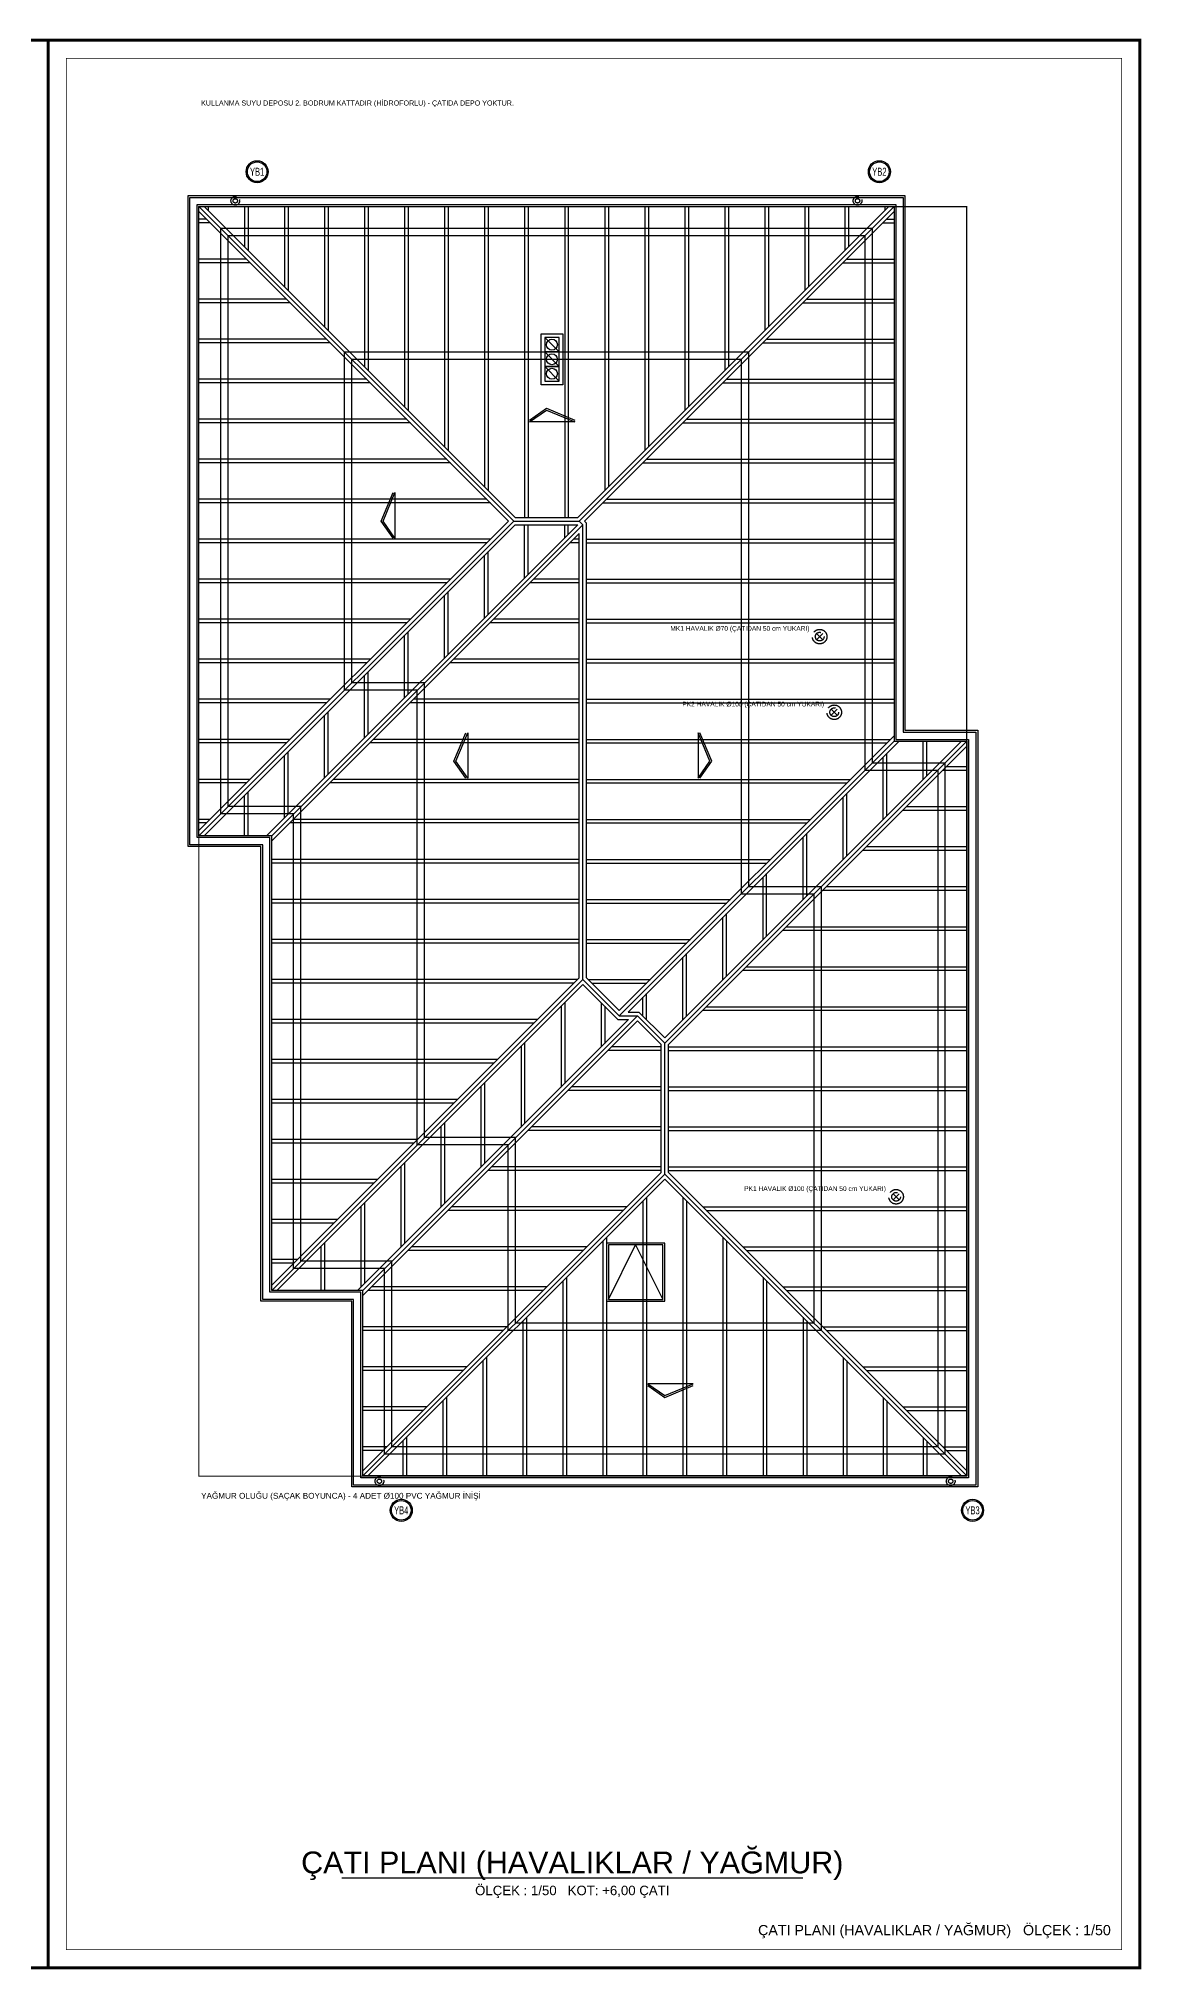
# Model space of a CAD drawing. Header units: centimetres. Extents: x -3952 to 14132, y 6348 to 11752.
# Drawn here: x 7487 to 9002, y 9098 to 11752 of the extents above; entities that cross this region are included whole.
import ezdxf
from ezdxf.enums import TextEntityAlignment as Align

# ---------------------------------------------------------------- set-up
doc = ezdxf.new("R2010")
doc.units = ezdxf.units.CM
doc.linetypes.add('PIS', pattern=[38, 30, -8])
doc.linetypes.add('YAGMUR HATTI', pattern=[36, 30, -6])
for name, color, linetype in [('MIMARI', 8, 'Continuous'), ('MIMARI-TEFRIS', 9, 'Continuous'), ('MTY-KAT-ADI', 1, 'Continuous'), ('MTY-PAFTA', 7, 'Continuous'), ('MTY-PIS-SU-BORUSU', 6, 'PIS'), ('MTY-PISSU-CAP', 211, 'Continuous'), ('MTY-PISSU-KOLONNO', 211, 'Continuous'), ('MTY-YAGMUR-BORUSU', 3, 'YAGMUR HATTI'), ('MTY-YAGMUR-BORUSU-CAP', 3, 'Continuous'), ('MTY-YAGMURSU-KOLON NO', 7, 'Continuous'), ('MTY-YAZI', 7, 'Continuous')]:
    doc.layers.add(name, color=color, linetype=linetype)
doc.layers.add('ROTAS-PAFTA-SINIRI', color=8, linetype='Continuous', plot=False)
doc.styles.add('ANOTATIVO', font='arial.ttf')
doc.styles.add('ROTAS', font='arial.ttf')

# ---------------------------------------------------------------- blocks, each defined once
blk = doc.blocks.new('ROTAS_PAFTA')
blk.add_lwpolyline([(0, 0), (1, 0), (1, 1), (0, 1)], close=True)
blk = doc.blocks.new('MTY-KOLON NO YAGMUR')
at = {"layer": 'MTY-YAGMURSU-KOLON NO', "linetype": 'Continuous', "ltscale": 100}
blk.add_circle((0, 0), 27.5, dxfattribs=at)
at = {"layer": 'MTY-YAGMURSU-KOLON NO', "color": 7, "linetype": 'Continuous', "ltscale": 100}
blk.add_circle((0, 0), 24.5, dxfattribs=at)
at = {"style": 'ANOTATIVO', "width": 0.65}
blk.add_attdef('K', text='', height=20, dxfattribs=at).set_placement((0, 0), align=Align.MIDDLE_CENTER)

msp = doc.modelspace()

# ---------------------------------------------------------------- linework, layer by layer
at = {"layer": 'MIMARI'}
for p, q in [((7707.1, 11521.3), (8139.6, 11088.8)), ((7714.2, 11521.3), (8141.7, 11093.8)), ((7714.6, 11521.3), (7714.6, 11520.9)), ((7719.6, 11521.3), (7719.6, 11515.9)), ((7769.6, 11521.3), (7769.6, 11465.9)), ((7774.6, 11521.3), (7774.6, 11460.9)), ((7824.6, 11521.3), (7824.6, 11410.9)), ((7829.6, 11521.3), (7829.6, 11405.9)), ((7879.6, 11521.3), (7879.6, 11355.9)), ((7884.6, 11521.3), (7884.6, 11350.9)), ((7934.6, 11521.3), (7934.6, 11300.9)), ((7939.6, 11521.3), (7939.6, 11295.9)), ((7989.6, 11521.3), (7989.6, 11245.9)), ((7994.6, 11521.3), (7994.6, 11240.9)), ((8044.6, 11521.3), (8044.6, 11190.9)), ((8049.6, 11521.3), (8049.6, 11185.9)), ((8099.6, 11521.3), (8099.6, 11135.9)), ((8104.6, 11521.3), (8104.6, 11130.9)), ((8154.6, 11521.3), (8154.6, 11093.8)), ((8159.6, 11521.3), (8159.6, 11093.8)), ((8209.6, 11521.3), (8209.6, 11093.8)), ((8214.6, 11521.3), (8214.6, 11093.8)), ((8227.5, 11093.8), (8655, 11521.3)), ((8229.6, 11088.8), (8662.1, 11521.3)), ((8264.6, 11521.3), (8264.6, 11130.9)), ((8269.6, 11521.3), (8269.6, 11135.9)), ((8319.6, 11521.3), (8319.6, 11185.9)), ((8324.6, 11521.3), (8324.6, 11190.9)), ((8374.6, 11521.3), (8374.6, 11240.9)), ((8379.6, 11521.3), (8379.6, 11245.9)), ((8429.6, 11521.3), (8429.6, 11295.9)), ((8434.6, 11521.3), (8434.6, 11300.9)), ((8484.6, 11521.3), (8484.6, 11350.9)), ((8489.6, 11521.3), (8489.6, 11355.9)), ((8539.6, 11521.3), (8539.6, 11405.9)), ((8544.6, 11521.3), (8544.6, 11410.9)), ((8594.6, 11521.3), (8594.6, 11460.9)), ((8599.6, 11521.3), (8599.6, 11465.9)), ((8649.6, 11521.3), (8649.6, 11515.9)), ((8654.6, 11521.3), (8654.6, 11520.9)), ((7707.1, 11514.3), (8132.5, 11088.8)), ((7717.5, 11503.8), (7707.1, 11503.8)), ((7722.5, 11498.8), (7707.1, 11498.8)), ((8236.7, 11088.8), (8662.1, 11514.3)), ((8646.7, 11498.8), (8662.1, 11498.8)), ((8651.7, 11503.8), (8662.1, 11503.8)), ((7772.5, 11448.8), (7707.1, 11448.8)), ((7777.5, 11443.8), (7707.1, 11443.8)), ((8591.7, 11443.8), (8662.1, 11443.8)), ((8596.7, 11448.8), (8662.1, 11448.8)), ((7827.5, 11393.8), (7707.1, 11393.8)), ((7832.5, 11388.8), (7707.1, 11388.8)), ((8536.7, 11388.8), (8662.1, 11388.8)), ((8541.7, 11393.8), (8662.1, 11393.8)), ((7882.5, 11338.8), (7707.1, 11338.8)), ((7887.5, 11333.8), (7707.1, 11333.8)), ((8182.1, 11341.3), (8202.1, 11321.3)), ((8481.7, 11333.8), (8662.1, 11333.8)), ((8486.7, 11338.8), (8662.1, 11338.8)), ((8182.1, 11321.3), (8202.1, 11301.3)), ((7937.5, 11283.8), (7707.1, 11283.8)), ((8182.1, 11301.3), (8202.1, 11281.3)), ((8431.7, 11283.8), (8662.1, 11283.8)), ((7942.5, 11278.8), (7707.1, 11278.8)), ((8426.7, 11278.8), (8662.1, 11278.8)), ((7992.5, 11228.8), (7707.1, 11228.8)), ((8376.7, 11228.8), (8662.1, 11228.8)), ((7997.5, 11223.8), (7707.1, 11223.8)), ((8371.7, 11223.8), (8662.1, 11223.8)), ((8047.5, 11173.8), (7707.1, 11173.8)), ((8321.7, 11173.8), (8662.1, 11173.8)), ((8052.5, 11168.8), (7707.1, 11168.8)), ((8316.7, 11168.8), (8662.1, 11168.8)), ((8102.5, 11118.8), (7707.1, 11118.8)), ((8107.5, 11113.8), (7707.1, 11113.8)), ((8141.7, 11093.8), (8227.5, 11093.8)), ((8261.7, 11113.8), (8662.1, 11113.8)), ((8266.7, 11118.8), (8662.1, 11118.8)), ((7707.1, 10656.3), (8139.6, 11088.8)), ((7707.1, 10663.4), (8132.5, 11088.8)), ((7714.2, 10656.3), (8141.7, 11083.8)), ((7800, 10656.3), (8227.5, 11083.8)), ((7807.1, 10656.3), (8234.6, 11083.8)), ((7807.1, 10649.3), (8229.6, 11071.8)), ((8139.6, 11088.8), (8229.6, 11088.8)), ((8141.7, 11083.8), (8227.5, 11083.8)), ((8154.6, 11010.9), (8154.6, 11083.8)), ((8159.6, 11015.9), (8159.6, 11083.8)), ((8209.6, 11065.9), (8209.6, 11083.8)), ((8214.6, 11070.9), (8214.6, 11083.8)), ((8229.6, 11088.8), (8234.6, 11083.8)), ((8229.6, 10460.9), (8229.6, 11071.8)), ((8234.6, 10458.8), (8234.6, 11083.8)), ((8236.7, 11088.8), (8239.6, 11085.9)), ((8239.6, 10460.9), (8239.6, 11085.9)), ((8107.5, 11063.8), (7707.1, 11063.8)), ((8102.5, 11058.8), (7707.1, 11058.8)), ((8099.6, 10955.9), (8099.6, 11041.8)), ((8104.6, 10960.9), (8104.6, 11046.8)), ((8229.6, 11058.8), (8216.7, 11058.8)), ((8229.6, 11063.8), (8221.7, 11063.8)), ((8239.6, 11063.8), (8662.1, 11063.8)), ((8239.6, 11058.8), (8662.1, 11058.8)), ((8052.5, 11008.8), (7707.1, 11008.8)), ((8047.5, 11003.8), (7707.1, 11003.8)), ((8049.6, 10905.9), (8049.6, 10991.8)), ((8229.6, 11003.8), (8161.7, 11003.8)), ((8229.6, 11008.8), (8166.7, 11008.8)), ((8239.6, 11008.8), (8662.1, 11008.8)), ((8239.6, 11003.8), (8662.1, 11003.8)), ((8044.6, 10900.9), (8044.6, 10986.8)), ((7997.5, 10953.8), (7707.1, 10953.8)), ((7992.5, 10948.8), (7707.1, 10948.8)), ((7994.6, 10850.9), (7994.6, 10936.8)), ((8229.6, 10948.8), (8106.7, 10948.8)), ((8229.6, 10953.8), (8111.7, 10953.8)), ((8239.6, 10953.8), (8662.1, 10953.8)), ((8239.6, 10948.8), (8662.1, 10948.8)), ((7989.6, 10845.9), (7989.6, 10931.8)), ((7942.5, 10898.8), (7707.1, 10898.8)), ((7937.5, 10893.8), (7707.1, 10893.8)), ((7939.6, 10795.9), (7939.6, 10881.8)), ((8229.6, 10893.8), (8051.7, 10893.8)), ((8229.6, 10898.8), (8056.7, 10898.8)), ((8239.6, 10898.8), (8662.1, 10898.8)), ((8239.6, 10893.8), (8662.1, 10893.8)), ((7934.6, 10790.9), (7934.6, 10876.8)), ((7887.5, 10843.8), (7707.1, 10843.8)), ((7882.5, 10838.8), (7707.1, 10838.8)), ((8229.6, 10838.8), (7996.7, 10838.8)), ((8229.6, 10843.8), (8001.7, 10843.8)), ((8239.6, 10843.8), (8662.1, 10843.8)), ((8239.6, 10838.8), (8662.1, 10838.8)), ((7879.6, 10735.9), (7879.6, 10821.8)), ((7884.6, 10740.9), (7884.6, 10826.8)), ((7832.5, 10788.8), (7707.1, 10788.8)), ((7827.5, 10783.8), (7707.1, 10783.8)), ((8229.6, 10783.8), (7941.7, 10783.8)), ((8229.6, 10788.8), (7946.7, 10788.8)), ((8239.6, 10788.8), (8657.5, 10788.8)), ((8239.6, 10783.8), (8652.5, 10783.8)), ((8662.1, 10793.4), (8284.6, 10415.9)), ((8662.1, 10786.3), (8284.6, 10408.8)), ((8669.2, 10786.3), (8296.7, 10413.8)), ((8347.1, 10371.3), (8762.1, 10786.3)), ((8347.1, 10378.4), (8755, 10786.3)), ((8352.1, 10369.3), (8762.1, 10779.3)), ((8702.1, 10733.4), (8702.1, 10786.3)), ((8707.1, 10738.4), (8707.1, 10786.3)), ((7824.6, 10680.9), (7824.6, 10766.8)), ((7829.6, 10685.9), (7829.6, 10771.8)), ((8647.1, 10678.4), (8647.1, 10764.3)), ((8652.1, 10683.4), (8652.1, 10769.3)), ((8734.2, 10751.3), (8762.1, 10751.3)), ((7777.5, 10733.8), (7707.1, 10733.8)), ((7772.5, 10728.8), (7707.1, 10728.8)), ((8229.6, 10728.8), (7886.7, 10728.8)), ((8229.6, 10733.8), (7891.7, 10733.8)), ((8239.6, 10733.8), (8602.5, 10733.8)), ((8239.6, 10728.8), (8597.5, 10728.8)), ((8729.2, 10746.3), (8762.1, 10746.3)), ((7769.6, 10656.3), (7769.6, 10711.8)), ((7774.6, 10656.3), (7774.6, 10716.8)), ((8592.1, 10623.4), (8592.1, 10709.3)), ((8597.1, 10628.4), (8597.1, 10714.3)), ((8679.2, 10696.3), (8762.1, 10696.3)), ((7722.5, 10678.8), (7707.1, 10678.8)), ((7717.5, 10673.8), (7707.1, 10673.8)), ((8229.6, 10673.8), (7831.7, 10673.8)), ((8229.6, 10678.8), (7836.7, 10678.8)), ((8239.6, 10678.8), (8547.5, 10678.8)), ((8239.6, 10673.8), (8542.5, 10673.8)), ((8674.2, 10691.3), (8762.1, 10691.3)), ((8537.1, 10568.4), (8537.1, 10654.3)), ((8542.1, 10573.4), (8542.1, 10659.3)), ((8229.6, 10623.8), (7807.1, 10623.8)), ((8229.6, 10618.8), (7807.1, 10618.8)), ((8239.6, 10623.8), (8492.5, 10623.8)), ((8239.6, 10618.8), (8487.5, 10618.8)), ((8619.2, 10636.3), (8762.1, 10636.3)), ((8624.2, 10641.3), (8762.1, 10641.3)), ((8482.1, 10513.4), (8482.1, 10599.3)), ((8487.1, 10518.4), (8487.1, 10604.3)), ((8229.6, 10568.8), (7807.1, 10568.8)), ((8229.6, 10563.8), (7807.1, 10563.8)), ((8239.6, 10568.8), (8437.5, 10568.8)), ((8239.6, 10563.8), (8432.5, 10563.8)), ((8564.2, 10581.3), (8762.1, 10581.3)), ((8569.2, 10586.3), (8762.1, 10586.3)), ((8427.1, 10458.4), (8427.1, 10544.3)), ((8432.1, 10463.4), (8432.1, 10549.3)), ((8229.6, 10513.8), (7807.1, 10513.8)), ((8239.6, 10513.8), (8382.5, 10513.8)), ((8509.2, 10526.3), (8762.1, 10526.3)), ((8514.2, 10531.3), (8762.1, 10531.3)), ((8229.6, 10508.8), (7807.1, 10508.8)), ((8239.6, 10508.8), (8377.5, 10508.8)), ((8372.1, 10403.4), (8372.1, 10489.3)), ((8377.1, 10408.4), (8377.1, 10494.3)), ((7807.1, 10038.4), (8229.6, 10460.9)), ((7807.1, 10031.3), (8234.6, 10458.8)), ((8227.5, 10458.8), (7807.1, 10458.8)), ((8234.6, 10458.8), (8284.6, 10408.8)), ((8239.6, 10460.9), (8284.6, 10415.9)), ((8241.7, 10458.8), (8327.5, 10458.8)), ((8454.2, 10471.3), (8762.1, 10471.3)), ((8459.2, 10476.3), (8762.1, 10476.3)), ((8222.5, 10453.8), (7807.1, 10453.8)), ((7814.2, 10031.3), (8234.6, 10451.8)), ((8234.6, 10451.8), (8282.5, 10403.8)), ((8246.7, 10453.8), (8322.5, 10453.8)), ((8317.1, 10408.4), (8317.1, 10434.3)), ((8322.1, 10403.4), (8322.1, 10439.3)), ((8172.5, 10403.8), (7807.1, 10403.8)), ((7925, 10031.3), (8297.5, 10403.8)), ((7932.1, 10031.3), (8309.6, 10408.8)), ((8204.6, 10421.8), (8204.6, 10310.9)), ((8209.6, 10426.8), (8209.6, 10315.9)), ((8259.6, 10426.8), (8259.6, 10365.9)), ((8264.6, 10421.8), (8264.6, 10370.9)), ((8282.5, 10403.8), (8297.5, 10403.8)), ((8284.6, 10408.8), (8309.6, 10408.8)), ((8296.7, 10413.8), (8311.7, 10413.8)), ((8309.6, 10408.8), (8347.1, 10371.3)), ((8311.7, 10413.8), (8347.1, 10378.4)), ((8399.2, 10416.3), (8762.1, 10416.3)), ((8404.2, 10421.3), (8762.1, 10421.3)), ((8167.5, 10398.8), (7807.1, 10398.8)), ((7932.1, 10024.3), (8309.6, 10401.8)), ((8309.6, 10401.8), (8342.1, 10369.3)), ((8149.6, 10366.8), (8149.6, 10255.9)), ((8154.6, 10371.8), (8154.6, 10260.9)), ((8342.1, 10361.3), (8269.2, 10361.3)), ((8342.1, 10366.3), (8274.2, 10366.3)), ((8342.1, 10193.4), (8342.1, 10369.3)), ((8347.1, 10191.3), (8347.1, 10371.3)), ((8352.1, 10193.4), (8352.1, 10369.3)), ((8352.1, 10366.3), (8762.1, 10366.3)), ((8352.1, 10361.3), (8762.1, 10361.3)), ((8117.5, 10348.8), (7807.1, 10348.8)), ((8112.5, 10343.8), (7807.1, 10343.8)), ((8094.6, 10311.8), (8094.6, 10200.9)), ((8099.6, 10316.8), (8099.6, 10205.9)), ((8342.1, 10306.3), (8214.2, 10306.3)), ((8342.1, 10311.3), (8219.2, 10311.3)), ((8352.1, 10311.3), (8762.1, 10311.3)), ((8352.1, 10306.3), (8762.1, 10306.3)), ((8062.5, 10293.8), (7807.1, 10293.8)), ((8057.5, 10288.8), (7807.1, 10288.8)), ((8039.6, 10256.8), (8039.6, 10145.9)), ((8044.6, 10261.8), (8044.6, 10150.9)), ((8342.1, 10251.3), (8159.2, 10251.3)), ((8342.1, 10256.3), (8164.2, 10256.3)), ((8352.1, 10256.3), (8762.1, 10256.3)), ((8352.1, 10251.3), (8762.1, 10251.3)), ((8007.5, 10238.8), (7807.1, 10238.8)), ((8002.5, 10233.8), (7807.1, 10233.8)), ((7932.1, 9783.4), (8342.1, 10193.4)), ((7984.6, 10201.8), (7984.6, 10090.9)), ((7989.6, 10206.8), (7989.6, 10095.9)), ((8342.1, 10196.3), (8104.2, 10196.3)), ((8342.1, 10201.3), (8109.2, 10201.3)), ((8352.1, 10201.3), (8762.1, 10201.3)), ((8352.1, 10196.3), (8762.1, 10196.3)), ((8352.1, 10193.4), (8762.1, 9783.4)), ((7952.5, 10183.8), (7807.1, 10183.8)), ((7947.5, 10178.8), (7807.1, 10178.8)), ((7932.1, 9776.3), (8347.1, 10191.3)), ((7939.2, 9776.3), (8347.1, 10184.3)), ((8347.1, 10191.3), (8762.1, 9776.3)), ((8347.1, 10184.3), (8755, 9776.3)), ((7929.6, 10146.8), (7929.6, 10035.9)), ((7934.6, 10151.8), (7934.6, 10040.9)), ((8290, 10141.3), (8049.2, 10141.3)), ((8295, 10146.3), (8054.2, 10146.3)), ((8317.1, 10154.3), (8317.1, 9776.3)), ((8322.1, 10159.3), (8322.1, 9776.3)), ((8372.1, 10159.3), (8372.1, 9776.3)), ((8377.1, 10154.3), (8377.1, 9776.3)), ((8399.2, 10146.3), (8762.1, 10146.3)), ((8404.2, 10141.3), (8762.1, 10141.3)), ((7897.5, 10128.8), (7807.1, 10128.8)), ((7892.5, 10123.8), (7807.1, 10123.8)), ((7874.6, 10091.8), (7874.6, 10031.3)), ((7879.6, 10096.8), (7879.6, 10031.3)), ((8235, 10086.3), (7994.2, 10086.3)), ((8240, 10091.3), (7999.2, 10091.3)), ((8262.1, 10099.3), (8262.1, 9776.3)), ((8267.1, 10104.3), (8267.1, 9776.3)), ((8427.1, 10104.3), (8427.1, 9776.3)), ((8432.1, 10099.3), (8432.1, 9776.3)), ((8454.2, 10091.3), (8762.1, 10091.3)), ((8459.2, 10086.3), (8762.1, 10086.3)), ((7842.5, 10073.8), (7807.1, 10073.8)), ((7837.5, 10068.8), (7807.1, 10068.8)), ((8185, 10036.3), (7944.2, 10036.3)), ((8207.1, 10044.3), (8207.1, 9776.3)), ((8212.1, 10049.3), (8212.1, 9776.3)), ((8482.1, 10049.3), (8482.1, 9776.3)), ((8487.1, 10044.3), (8487.1, 9776.3)), ((8509.2, 10036.3), (8762.1, 10036.3)), ((8180, 10031.3), (7939.2, 10031.3)), ((8514.2, 10031.3), (8762.1, 10031.3)), ((8130, 9981.3), (7932.1, 9981.3)), ((8152.1, 9989.3), (8152.1, 9776.3)), ((8157.1, 9994.3), (8157.1, 9776.3)), ((8537.1, 9994.3), (8537.1, 9776.3)), ((8542.1, 9989.3), (8542.1, 9776.3)), ((8564.2, 9981.3), (8762.1, 9981.3)), ((8125, 9976.3), (7932.1, 9976.3)), ((8569.2, 9976.3), (8762.1, 9976.3)), ((8075, 9926.3), (7932.1, 9926.3)), ((8097.1, 9934.3), (8097.1, 9776.3)), ((8102.1, 9939.3), (8102.1, 9776.3)), ((8592.1, 9939.3), (8592.1, 9776.3)), ((8597.1, 9934.3), (8597.1, 9776.3)), ((8619.2, 9926.3), (8762.1, 9926.3)), ((8070, 9921.3), (7932.1, 9921.3)), ((8624.2, 9921.3), (8762.1, 9921.3)), ((8042.1, 9879.3), (8042.1, 9776.3)), ((8047.1, 9884.3), (8047.1, 9776.3)), ((8647.1, 9884.3), (8647.1, 9776.3)), ((8652.1, 9879.3), (8652.1, 9776.3)), ((8020, 9871.3), (7932.1, 9871.3)), ((8015, 9866.3), (7932.1, 9866.3)), ((8674.2, 9871.3), (8762.1, 9871.3)), ((8679.2, 9866.3), (8762.1, 9866.3)), ((7987.1, 9824.3), (7987.1, 9776.3)), ((7992.1, 9829.3), (7992.1, 9776.3)), ((8702.1, 9829.3), (8702.1, 9776.3)), ((8707.1, 9824.3), (8707.1, 9776.3)), ((7965, 9816.3), (7932.1, 9816.3)), ((7960, 9811.3), (7932.1, 9811.3)), ((8729.2, 9816.3), (8762.1, 9816.3)), ((8734.2, 9811.3), (8762.1, 9811.3))]:
    msp.add_line(p, q, dxfattribs=at)
for points in [[(7692.1, 11536.3), (8677.1, 11536.3), (8677.1, 10801.3), (8777.1, 10801.3), (8777.1, 9761.3), (7917.1, 9761.3), (7917.1, 10016.3), (7792.1, 10016.3), (7792.1, 10641.3), (7692.1, 10641.3), (7692.1, 11536.3)], [(7694.6, 11533.8), (8674.6, 11533.8), (8674.6, 10798.8), (8774.6, 10798.8), (8774.6, 9763.8), (7919.6, 9763.8), (7919.6, 10018.8), (7794.6, 10018.8), (7794.6, 10643.8), (7694.6, 10643.8), (7694.6, 11533.8)], [(7704.6, 11523.8), (8664.6, 11523.8), (8664.6, 10788.8), (8764.6, 10788.8), (8764.6, 9773.8), (7929.6, 9773.8), (7929.6, 10028.8), (7804.6, 10028.8), (7804.6, 10653.8), (7704.6, 10653.8), (7704.6, 11523.8)], [(7707.1, 11521.3), (8662.1, 11521.3), (8662.1, 10786.3), (8762.1, 10786.3), (8762.1, 9776.3), (7932.1, 9776.3), (7932.1, 10031.3), (7807.1, 10031.3), (7807.1, 10656.3), (7707.1, 10656.3), (7707.1, 11521.3)], [(7737.1, 11491.3), (8632.1, 11491.3), (8632.1, 10756.3), (8732.1, 10756.3), (8732.1, 9806.3), (7962.1, 9806.3), (7962.1, 10061.3), (7837.1, 10061.3), (7837.1, 10686.3), (7737.1, 10686.3), (7737.1, 11491.3)], [(7747.1, 11481.3), (8622.1, 11481.3), (8622.1, 10746.3), (8722.1, 10746.3), (8722.1, 9816.3), (7972.1, 9816.3), (7972.1, 10071.3), (7847.1, 10071.3), (7847.1, 10696.3), (7747.1, 10696.3), (7747.1, 11481.3)], [(8177.1, 11346.3), (8207.1, 11346.3), (8207.1, 11276.3), (8177.1, 11276.3), (8177.1, 11346.3)], [(8202.1, 11341.3), (8182.1, 11341.3), (8182.1, 11321.3), (8202.1, 11321.3), (8202.1, 11341.3)], [(7907.1, 11321.3), (8462.1, 11321.3), (8462.1, 10586.3), (8562.1, 10586.3), (8562.1, 9976.3), (8132.1, 9976.3), (8132.1, 10231.3), (8007.1, 10231.3), (8007.1, 10856.3), (7907.1, 10856.3), (7907.1, 11321.3)], [(7917.1, 11311.3), (8452.1, 11311.3), (8452.1, 10576.3), (8552.1, 10576.3), (8552.1, 9986.3), (8142.1, 9986.3), (8142.1, 10241.3), (8017.1, 10241.3), (8017.1, 10866.3), (7917.1, 10866.3), (7917.1, 11311.3)], [(8202.1, 11321.3), (8182.1, 11321.3), (8182.1, 11301.3), (8202.1, 11301.3), (8202.1, 11321.3)], [(8202.1, 11301.3), (8182.1, 11301.3), (8182.1, 11281.3), (8202.1, 11281.3), (8202.1, 11301.3)]]:
    msp.add_lwpolyline(points, dxfattribs=at)
for centre in [(8192.1, 11331.3), (8192.1, 11311.3), (8192.1, 11291.3)]:
    msp.add_circle(centre, 7.5, dxfattribs=at)
at = {"layer": 'MIMARI-TEFRIS'}
for points in [[(8161.2, 11227.6), (8184.6, 11243.8), (8223.7, 11227.6)], [(8223.7, 11225.1), (8161.2, 11225.1), (8184.6, 11241.3), (8223.7, 11225.1)], [(7973.8, 11065.4), (7957.5, 11088.8), (7973.8, 11127.9)], [(7976.3, 11127.9), (7976.3, 11065.4), (7960, 11088.8), (7976.3, 11127.9)], [(8073.8, 10735.4), (8057.5, 10758.8), (8073.8, 10797.9)], [(8076.3, 10797.9), (8076.3, 10735.4), (8060, 10758.8), (8076.3, 10797.9)], [(8392.9, 10797.9), (8392.9, 10735.4), (8409.2, 10758.8), (8392.9, 10797.9)], [(8395.4, 10735.4), (8411.7, 10758.8), (8395.4, 10797.9)], [(8267.1, 10016.3), (8347.1, 10016.3), (8347.1, 10096.3), (8267.1, 10096.3), (8267.1, 10016.3)], [(8269.6, 10018.8), (8344.6, 10018.8), (8344.6, 10093.8), (8269.6, 10093.8), (8269.6, 10018.8)], [(8269.6, 10018.8), (8307.1, 10093.8), (8344.6, 10018.8)], [(8386.2, 9903), (8323.7, 9903), (8347.1, 9886.8), (8386.2, 9903)], [(8323.7, 9900.5), (8347.1, 9884.3), (8386.2, 9900.5)]]:
    msp.add_lwpolyline(points, dxfattribs=at)
at = {"layer": 'MTY-KAT-ADI'}
msp.add_line((7903.2, 9224), (8536.8, 9224), dxfattribs=at)
at = {"layer": 'MTY-PAFTA'}
for points, const_width in [([(6000, 9100), (7500, 9100), (7500, 11750), (6000, 11750)], 4), ([(7500, 9100), (9000, 9100), (9000, 11750), (7500, 11750)], 4), ([(7525, 9125), (8975, 9125), (8975, 11725), (7525, 11725)], 1)]:
    msp.add_lwpolyline(points, close=True, dxfattribs=dict(at, const_width=const_width))
at = {"layer": 'MTY-PIS-SU-BORUSU'}
for p, q in [((8555.8, 10925.8), (8564.2, 10934.2)), ((8555.8, 10934.2), (8564.2, 10925.8)), ((8575.8, 10821.8), (8584.2, 10830.2)), ((8575.8, 10830.2), (8584.2, 10821.8)), ((8660.8, 10155.8), (8669.2, 10164.2)), ((8660.8, 10164.2), (8669.2, 10155.8))]:
    msp.add_line(p, q, dxfattribs=at)
for centre, radius in [((8560, 10930), 10), ((8560, 10930), 6), ((8580, 10826), 10), ((8580, 10826), 6), ((8665, 10160), 10), ((8665, 10160), 6)]:
    msp.add_circle(centre, radius, dxfattribs=at)
at = {"layer": 'MTY-YAGMUR-BORUSU', "const_width": 1.5}
msp.add_lwpolyline([(7707, 9776), (8762, 9776), (8762, 11521), (7707, 11521)], close=True, dxfattribs=at)
at = {"layer": 'MTY-YAGMUR-BORUSU'}
for centre, radius in [((7757, 11529), 6), ((7757, 11529), 3), ((8612, 11529), 6), ((8612, 11529), 3), ((7955, 9769), 6), ((7955, 9769), 3), ((8740, 9769), 6), ((8740, 9769), 3)]:
    msp.add_circle(centre, radius, dxfattribs=at)

# ---------------------------------------------------------------- block references
at = {"layer": 'MTY-PISSU-KOLONNO'}
ref = msp.add_blockref('MTY-KOLON NO YAGMUR', (7787, 11569), dxfattribs=dict(at, xscale=0.55, yscale=0.55))
ref.add_attrib('K', 'YB1', dxfattribs={"height": 11, "style": 'ANOTATIVO', "width": 0.65}).set_placement((7787, 11569), align=Align.MIDDLE_CENTER)
ref = msp.add_blockref('MTY-KOLON NO YAGMUR', (8642, 11569), dxfattribs=dict(at, xscale=0.55, yscale=0.55))
ref.add_attrib('K', 'YB2', dxfattribs={"height": 11, "style": 'ANOTATIVO', "width": 0.65}).set_placement((8642, 11569), align=Align.MIDDLE_CENTER)
ref = msp.add_blockref('MTY-KOLON NO YAGMUR', (7985, 9729), dxfattribs=dict(at, xscale=0.55, yscale=0.55))
ref.add_attrib('K', 'YB4', dxfattribs={"height": 11, "style": 'ANOTATIVO', "width": 0.65}).set_placement((7985, 9729), align=Align.MIDDLE_CENTER)
ref = msp.add_blockref('MTY-KOLON NO YAGMUR', (8770, 9729), dxfattribs=dict(at, xscale=0.55, yscale=0.55))
ref.add_attrib('K', 'YB3', dxfattribs={"height": 11, "style": 'ANOTATIVO', "width": 0.65}).set_placement((8770, 9729), align=Align.MIDDLE_CENTER)
at = {"layer": 'ROTAS-PAFTA-SINIRI', "xscale": 1500, "yscale": 2650}
for p in [(6000, 9100), (7500, 9100)]:
    msp.add_blockref('ROTAS_PAFTA', p, dxfattribs=at)

# ---------------------------------------------------------------- texts
at = {"layer": 'MTY-KAT-ADI', "style": 'ROTAS'}
for s, height, p in [('ÇATI PLANI (HAVALIKLAR / YAĞMUR)', 30, (8220, 9230)), ('ÖLÇEK : 1/50   KOT: +6,00 ÇATI', 13, (8220, 9200))]:
    msp.add_text(s, height=height, dxfattribs=at).set_placement(p, align=Align.CENTER)
at = {"layer": 'MTY-PAFTA', "style": 'ROTAS'}
msp.add_text('ÇATI PLANI (HAVALIKLAR / YAĞMUR)   ÖLÇEK : 1/50', height=14, dxfattribs=at).set_placement((8960, 9145), align=Align.RIGHT)
at = {"layer": 'MTY-PISSU-CAP', "style": 'ROTAS'}
for s, p in [('MK1 HAVALIK Ø70 (ÇATIDAN 50 cm YUKARI)', (8546, 10938)), ('PK2 HAVALIK Ø100 (ÇATIDAN 50 cm YUKARI)', (8566, 10834)), ('PK1 HAVALIK Ø100 (ÇATIDAN 50 cm YUKARI)', (8651, 10168))]:
    msp.add_text(s, height=6.5, dxfattribs=at).set_placement(p, align=Align.RIGHT)
at = {"layer": 'MTY-YAGMUR-BORUSU-CAP', "style": 'ROTAS'}
msp.add_text('YAĞMUR OLUĞU (SAÇAK BOYUNCA) - 4 ADET Ø100 PVC YAĞMUR İNİŞİ', height=8, dxfattribs=at).set_placement((7710, 9745))
at = {"layer": 'MTY-YAZI', "style": 'ROTAS'}
msp.add_text('KULLANMA SUYU DEPOSU 2. BODRUM KATTADIR (HİDROFORLU) - ÇATIDA DEPO YOKTUR.', height=7, dxfattribs=at).set_placement((7710, 11660))

doc.saveas('drawing.dxf')
